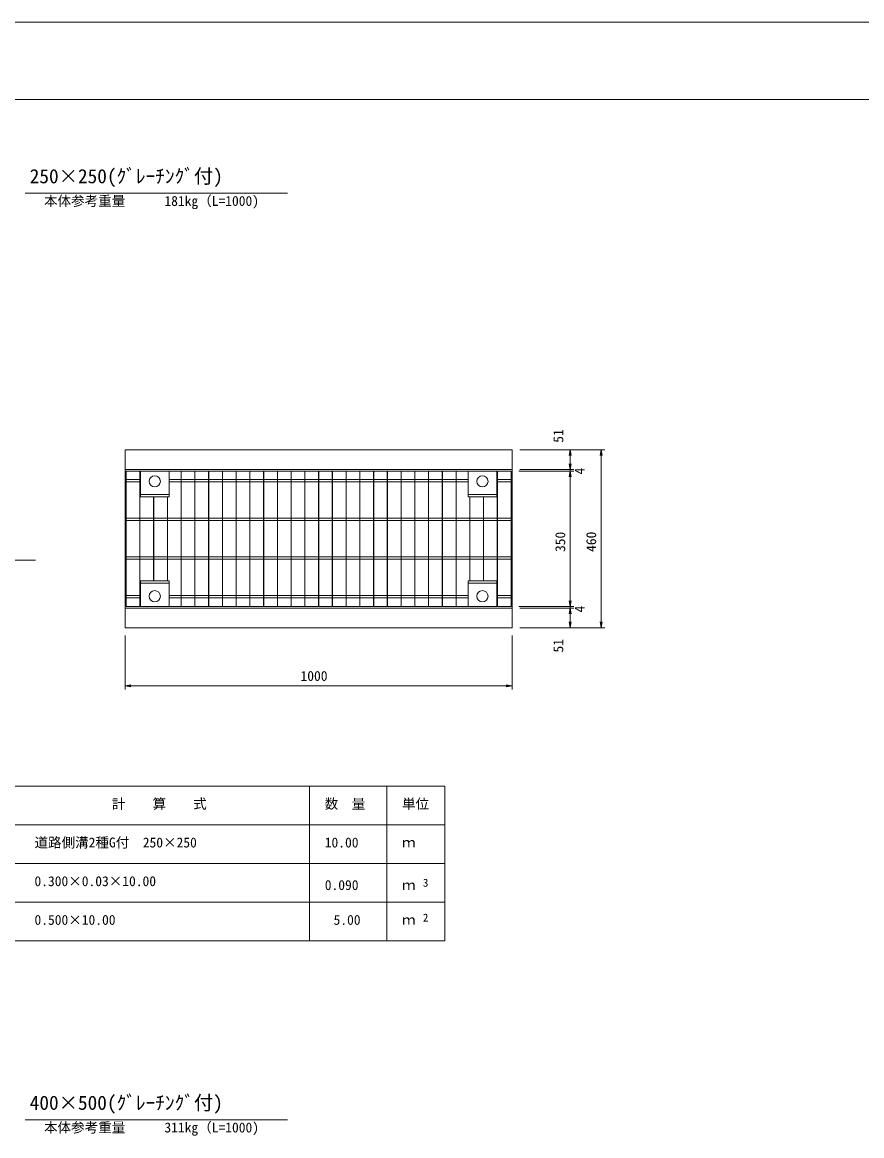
# Model space of a CAD drawing. Units: millimetres, scale not verified, with parts at other scales. Extents: x -2 to 84098, y 4 to 59404.
# Drawn here: x 20046 to 41743, y 30621 to 59404 of the extents above; entities that cross this region are included whole.
import ezdxf
from ezdxf.enums import TextEntityAlignment as Align

# ---------------------------------------------------------------- set-up
doc = ezdxf.new("R2010")
doc.units = ezdxf.units.MM
doc.header["$LTSCALE"] = 100
for name, color, linetype, lineweight in [('0_2', 7, 'Continuous', 18), ('D-MTR-FRAM（材料表図枠）', 2, 'Continuous', 18), ('D-STR-DIM（寸法）', 7, 'Continuous', 18), ('D-STR-HTXT（旗揚げ）', 7, 'Continuous', 18), ('D-STR-STR1（構造物）', 7, 'Continuous', 18), ('D-STR（構造物外形線）', 1, 'Continuous', 18), ('D-TTL(外枠）', 2, 'Continuous', 18), ('DEFPOINTS_3', 8, 'Continuous', 18)]:
    doc.layers.add(name, color=color, linetype=linetype, lineweight=lineweight)
doc.layers.add('D-MTR-TXT(文字列）', color=7, linetype='Continuous')
doc.layers.add('D-TTL-TXT（文字）', color=7, linetype='Continuous')
doc.styles.add('ＭＳ ゴシック', font='')
doc.styles.get('ＭＳ ゴシック').set_extended_font_data('MS Gothic')

msp = doc.modelspace()

# ---------------------------------------------------------------- linework, layer by layer
at = {"layer": '0_2'}
for p, q in [((34180.6, 48202), (34205.6, 48352)), ((34205.6, 48352), (34230.6, 48202)), ((34205.6, 48352), (34205.6, 48332)), ((34980.6, 48202), (35005.6, 48352)), ((35005.6, 48352), (35030.6, 48202)), ((35005.6, 48352), (35005.6, 48332)), ((34205.6, 47842), (34180.6, 47992)), ((34205.6, 47842), (34180.6, 47992)), ((34180.6, 47652), (34205.6, 47802)), ((34180.6, 47652), (34205.6, 47802)), ((34230.6, 47992), (34205.6, 47842)), ((34230.6, 47992), (34205.6, 47842)), ((34205.6, 47842), (34205.6, 47862)), ((34205.6, 47842), (34205.6, 47862)), ((34205.6, 47802), (34230.6, 47652)), ((34205.6, 47802), (34205.6, 47782)), ((34205.6, 47802), (34230.6, 47652)), ((34205.6, 47802), (34205.6, 47782)), ((34205.6, 44302), (34180.6, 44452)), ((34205.6, 44302), (34180.6, 44452)), ((34230.6, 44452), (34205.6, 44302)), ((34230.6, 44452), (34205.6, 44302)), ((34180.6, 44112), (34205.6, 44262)), ((34180.6, 44112), (34205.6, 44262)), ((34205.6, 44302), (34205.6, 44322)), ((34205.6, 44302), (34205.6, 44322)), ((34205.6, 44262), (34230.6, 44112)), ((34205.6, 44262), (34205.6, 44242)), ((34205.6, 44262), (34230.6, 44112)), ((34205.6, 44262), (34205.6, 44242)), ((34205.6, 43752), (34180.6, 43902)), ((34230.6, 43902), (34205.6, 43752)), ((34205.6, 43752), (34205.6, 43772)), ((35005.6, 43752), (34980.6, 43902)), ((35030.6, 43902), (35005.6, 43752)), ((35005.6, 43752), (35005.6, 43772)), ((22705.6, 42252), (22855.6, 42277)), ((22855.6, 42227), (22705.6, 42252)), ((22705.6, 42252), (22725.6, 42252)), ((32555.6, 42277), (32705.6, 42252)), ((32705.6, 42252), (32555.6, 42227)), ((32705.6, 42252), (32685.6, 42252))]:
    msp.add_line(p, q, dxfattribs=at)
at = {"layer": 'D-MTR-FRAM（材料表図枠）'}
for p, q in [((16969.5, 39655.4), (30969.5, 39655.4)), ((27469.5, 35655.4), (27469.5, 39655.4)), ((29469.5, 36455.4), (29469.5, 39655.4)), ((29469.5, 35655.4), (29469.5, 39655.4)), ((30969.5, 35655.4), (30969.5, 39655.4)), ((16969.5, 38655.4), (30969.5, 38655.4)), ((16969.5, 37655.4), (30969.5, 37655.4)), ((16969.5, 36655.4), (30969.5, 36655.4)), ((16969.5, 35655.4), (30969.5, 35655.4))]:
    msp.add_line(p, q, dxfattribs=at)
at = {"layer": 'D-STR-DIM（寸法）'}
for p, q in [((32905.6, 48352), (34305.6, 48352)), ((32905.6, 48352), (35105.6, 48352)), ((34205.6, 47862), (34205.6, 48332)), ((35005.6, 43772), (35005.6, 48332)), ((32878.4, 47802), (34305.6, 47802)), ((32880.6, 47802), (34305.6, 47802)), ((32905.6, 47842), (34305.6, 47842)), ((32905.6, 47842), (34305.6, 47842)), ((34205.6, 47862), (34205.6, 47882)), ((34205.6, 47802), (34205.6, 47842)), ((34205.6, 47782), (34205.6, 47762)), ((34205.6, 47782), (34205.6, 44322)), ((32880.6, 44302), (34305.6, 44302)), ((32905.6, 44262), (34305.6, 44262)), ((34205.6, 44242), (34205.6, 43772)), ((32905.6, 43752), (34305.6, 43752)), ((32905.6, 43752), (35105.6, 43752)), ((22705.6, 43552), (22705.6, 42152)), ((32705.6, 43552), (32705.6, 42152)), ((22725.6, 42252), (32685.6, 42252))]:
    msp.add_line(p, q, dxfattribs=at)
at = {"layer": 'D-STR-HTXT（旗揚げ）'}
for p, q in [((20122.9, 54987), (26903.4, 54987)), ((20389.4, 45500), (18029.6, 45500)), ((20122.9, 31035.1), (26903.4, 31035.1))]:
    msp.add_line(p, q, dxfattribs=at)
at = {"layer": 'D-STR-STR1（構造物）'}
for p, q in [((22730.6, 47802), (32680.6, 47802)), ((22730.6, 44302), (22730.6, 47802)), ((22732.9, 44302), (22732.9, 47802)), ((23085.9, 44302), (23085.9, 47802)), ((23088.2, 44302), (23088.2, 47802)), ((23100.6, 47137), (23100.6, 47802)), ((23840.6, 47137), (23840.6, 47802)), ((24151.7, 44302), (24151.7, 47802)), ((24154.5, 44302), (24154.5, 47802)), ((24507, 44302), (24507, 47802)), ((24509.3, 44302), (24509.3, 47802)), ((24862.3, 44302), (24862.3, 47802)), ((24865, 44302), (24865, 47802)), ((25217.6, 44302), (25217.6, 47802)), ((25219.8, 44302), (25219.8, 47802)), ((25572.8, 44302), (25572.8, 47802)), ((25575.6, 44302), (25575.6, 47802)), ((25928.1, 44302), (25928.1, 47802)), ((25930.4, 44302), (25930.4, 47802)), ((26283.4, 44302), (26283.4, 47802)), ((26286.1, 44302), (26286.1, 47802)), ((26638.7, 44302), (26638.7, 47802)), ((26640.9, 44302), (26640.9, 47802)), ((26993.9, 44302), (26993.9, 47802)), ((26996.7, 44302), (26996.7, 47802)), ((27349.2, 44302), (27349.2, 47802)), ((27351.5, 44302), (27351.5, 47802)), ((27704.5, 44302), (27704.5, 47802)), ((27707.2, 44302), (27707.2, 47802)), ((28059.8, 44302), (28059.8, 47802)), ((28062, 44302), (28062, 47802)), ((28415, 44302), (28415, 47802)), ((28417.8, 44302), (28417.8, 47802)), ((28770.3, 44302), (28770.3, 47802)), ((28772.6, 44302), (28772.6, 47802)), ((29125.6, 44302), (29125.6, 47802)), ((29128.3, 44302), (29128.3, 47802)), ((29480.9, 44302), (29480.9, 47802)), ((29483.1, 44302), (29483.1, 47802)), ((29836.1, 44302), (29836.1, 47802)), ((29838.9, 44302), (29838.9, 47802)), ((30191.4, 44302), (30191.4, 47802)), ((30193.7, 44302), (30193.7, 47802)), ((30546.7, 44302), (30546.7, 47802)), ((30549.4, 44302), (30549.4, 47802)), ((30902, 44302), (30902, 47802)), ((30904.2, 44302), (30904.2, 47802)), ((31257.2, 44302), (31257.2, 47802)), ((31260, 44302), (31260, 47802)), ((31570.6, 47137), (31570.6, 47802)), ((32310.6, 47137), (32310.6, 47802)), ((32323.1, 44302), (32323.1, 47802)), ((32325.4, 44302), (32325.4, 47802)), ((32678.4, 44302), (32678.4, 47802)), ((32680.6, 44302), (32680.6, 47802)), ((22730.6, 47582), (23100.6, 47582)), ((22730.6, 47522), (23100.6, 47522)), ((23840.6, 47582), (31570.6, 47582)), ((23840.6, 47522), (31570.6, 47522)), ((32310.6, 47582), (32680.6, 47582)), ((32310.6, 47522), (32680.6, 47522)), ((23100.6, 47197), (23840.6, 47197)), ((23100.6, 47137), (23840.6, 47137)), ((23441.2, 44967), (23441.2, 47137)), ((23443.9, 44967), (23443.9, 47137)), ((23796.5, 44967), (23796.5, 47137)), ((23798.7, 44967), (23798.7, 47137)), ((31570.6, 47197), (32310.6, 47197)), ((31570.6, 47137), (32310.6, 47137)), ((31613, 44967), (31613, 47137)), ((31615.7, 44967), (31615.7, 47137)), ((31967.8, 44967), (31967.8, 47137)), ((31970.1, 44967), (31970.1, 47137)), ((22732.9, 46582), (32680.6, 46582)), ((22732.9, 46522), (32680.6, 46522)), ((22732.9, 45582), (32680.6, 45582)), ((22732.9, 45522), (32680.6, 45522)), ((23100.6, 44967), (23840.6, 44967)), ((23100.6, 44302), (23100.6, 44967)), ((23100.6, 44907), (23840.6, 44907)), ((23840.6, 44302), (23840.6, 44967)), ((31570.6, 44302), (31570.6, 44967)), ((31570.6, 44967), (32310.6, 44967)), ((31570.6, 44907), (32310.6, 44907)), ((32310.6, 44302), (32310.6, 44967)), ((22730.6, 44582), (23100.6, 44582)), ((22730.6, 44522), (23100.6, 44522)), ((23840.6, 44582), (31570.6, 44582)), ((23840.6, 44522), (31570.6, 44522)), ((32310.6, 44582), (32680.6, 44582)), ((32310.6, 44522), (32680.6, 44522)), ((34205.6, 44322), (34205.6, 44342)), ((22730.6, 44302), (32680.6, 44302)), ((32880.6, 44302), (34305.6, 44302)), ((32905.6, 44262), (34305.6, 44262)), ((34205.6, 44302), (34205.6, 44262)), ((34205.6, 44242), (34205.6, 44222))]:
    msp.add_line(p, q, dxfattribs=at)
for centre in [(23470.6, 47537), (31940.6, 47537), (23470.6, 44567), (31940.6, 44567)]:
    msp.add_circle(centre, 145, dxfattribs=at)
at = {"layer": 'D-STR（構造物外形線）'}
for p, q in [((22705.6, 48352), (32705.6, 48352)), ((22705.6, 43752), (22705.6, 48352)), ((32705.6, 43752), (32705.6, 48352)), ((22705.6, 47842), (32705.6, 47842)), ((22705.6, 44262), (32705.6, 44262)), ((22705.6, 43752), (32705.6, 43752))]:
    msp.add_line(p, q, dxfattribs=at)
at = {"layer": 'D-TTL(外枠）'}
msp.add_line((2297.9, 57404.1), (81797.9, 57404.1), dxfattribs=at)
at = {"layer": 'DEFPOINTS_3'}
msp.add_line((-2.1, 59404.1), (84097.9, 59404.1), dxfattribs=at)

# ---------------------------------------------------------------- texts
at = {"layer": 'D-MTR-TXT(文字列）', "style": 'ＭＳ ゴシック'}
for s, height, p in [('本体参考重量', 256.6, (20608.1, 54580.3)), ('181kg（L=1000)', 256.6, (23720.1, 54580.3)), ('計\u3000\u3000算\u3000\u3000式', 256.6, (22362.5, 38995.7)), ('数\u3000量', 256.6, (27861.7, 38995.7)), ('単位', 256.6, (29861.7, 38995.7)), ('道路側溝2種G付\u3000250×250', 256.6, (20361.7, 37995.7)), ('10.00', 256.6, (27864.4, 37995.7)), ('ｍ', 256.6, (29861.7, 37995.7)), ('0.300×0.03×10.00', 256.6, (20361.7, 36995.7)), ('0.090', 256.6, (27864.4, 36895.7)), ('ｍ', 256.6, (29861.7, 36895.7)), ('3', 205.3, (30402, 36996.1)), ('0.500×10.00', 256.6, (20361.7, 35995.7)), ('5.00', 256.6, (28091.9, 35995.7)), ('ｍ', 256.6, (29861.7, 35995.7)), ('2', 205.3, (30402, 36096.1)), ('本体参考重量', 256.6, (20608.1, 30628.4)), ('311kg（L=1000)', 256.6, (23720.1, 30628.4))]:
    msp.add_text(s, height=height, dxfattribs=at).set_placement(p, align=Align.BOTTOM_LEFT)
at = {"layer": 'D-STR-DIM（寸法）', "style": 'ＭＳ ゴシック'}
for s, p in [('51', (34105.6, 48533.9)), ('4', (34655.6, 47714.2)), ('350', (34155.6, 45710)), ('460', (34955.6, 45712.6)), ('4', (34655.6, 44148)), ('51', (34105.6, 43111.7))]:
    msp.add_text(s, height=256.6, rotation=90, dxfattribs=at).set_placement(p, align=Align.BOTTOM_LEFT)
msp.add_text('1000', height=256.6, dxfattribs=at).set_placement((27237.5, 42302), align=Align.BOTTOM_LEFT)
at = {"layer": 'D-TTL-TXT（文字）', "style": 'ＭＳ ゴシック'}
for s, p in [('250×250(ｸﾞﾚｰﾁﾝｸﾞ付)', (20238.4, 55131.9)), ('400×500(ｸﾞﾚｰﾁﾝｸﾞ付)', (20238.4, 31180))]:
    msp.add_text(s, height=366.6, dxfattribs=at).set_placement(p, align=Align.BOTTOM_LEFT)

doc.saveas('drawing.dxf')
